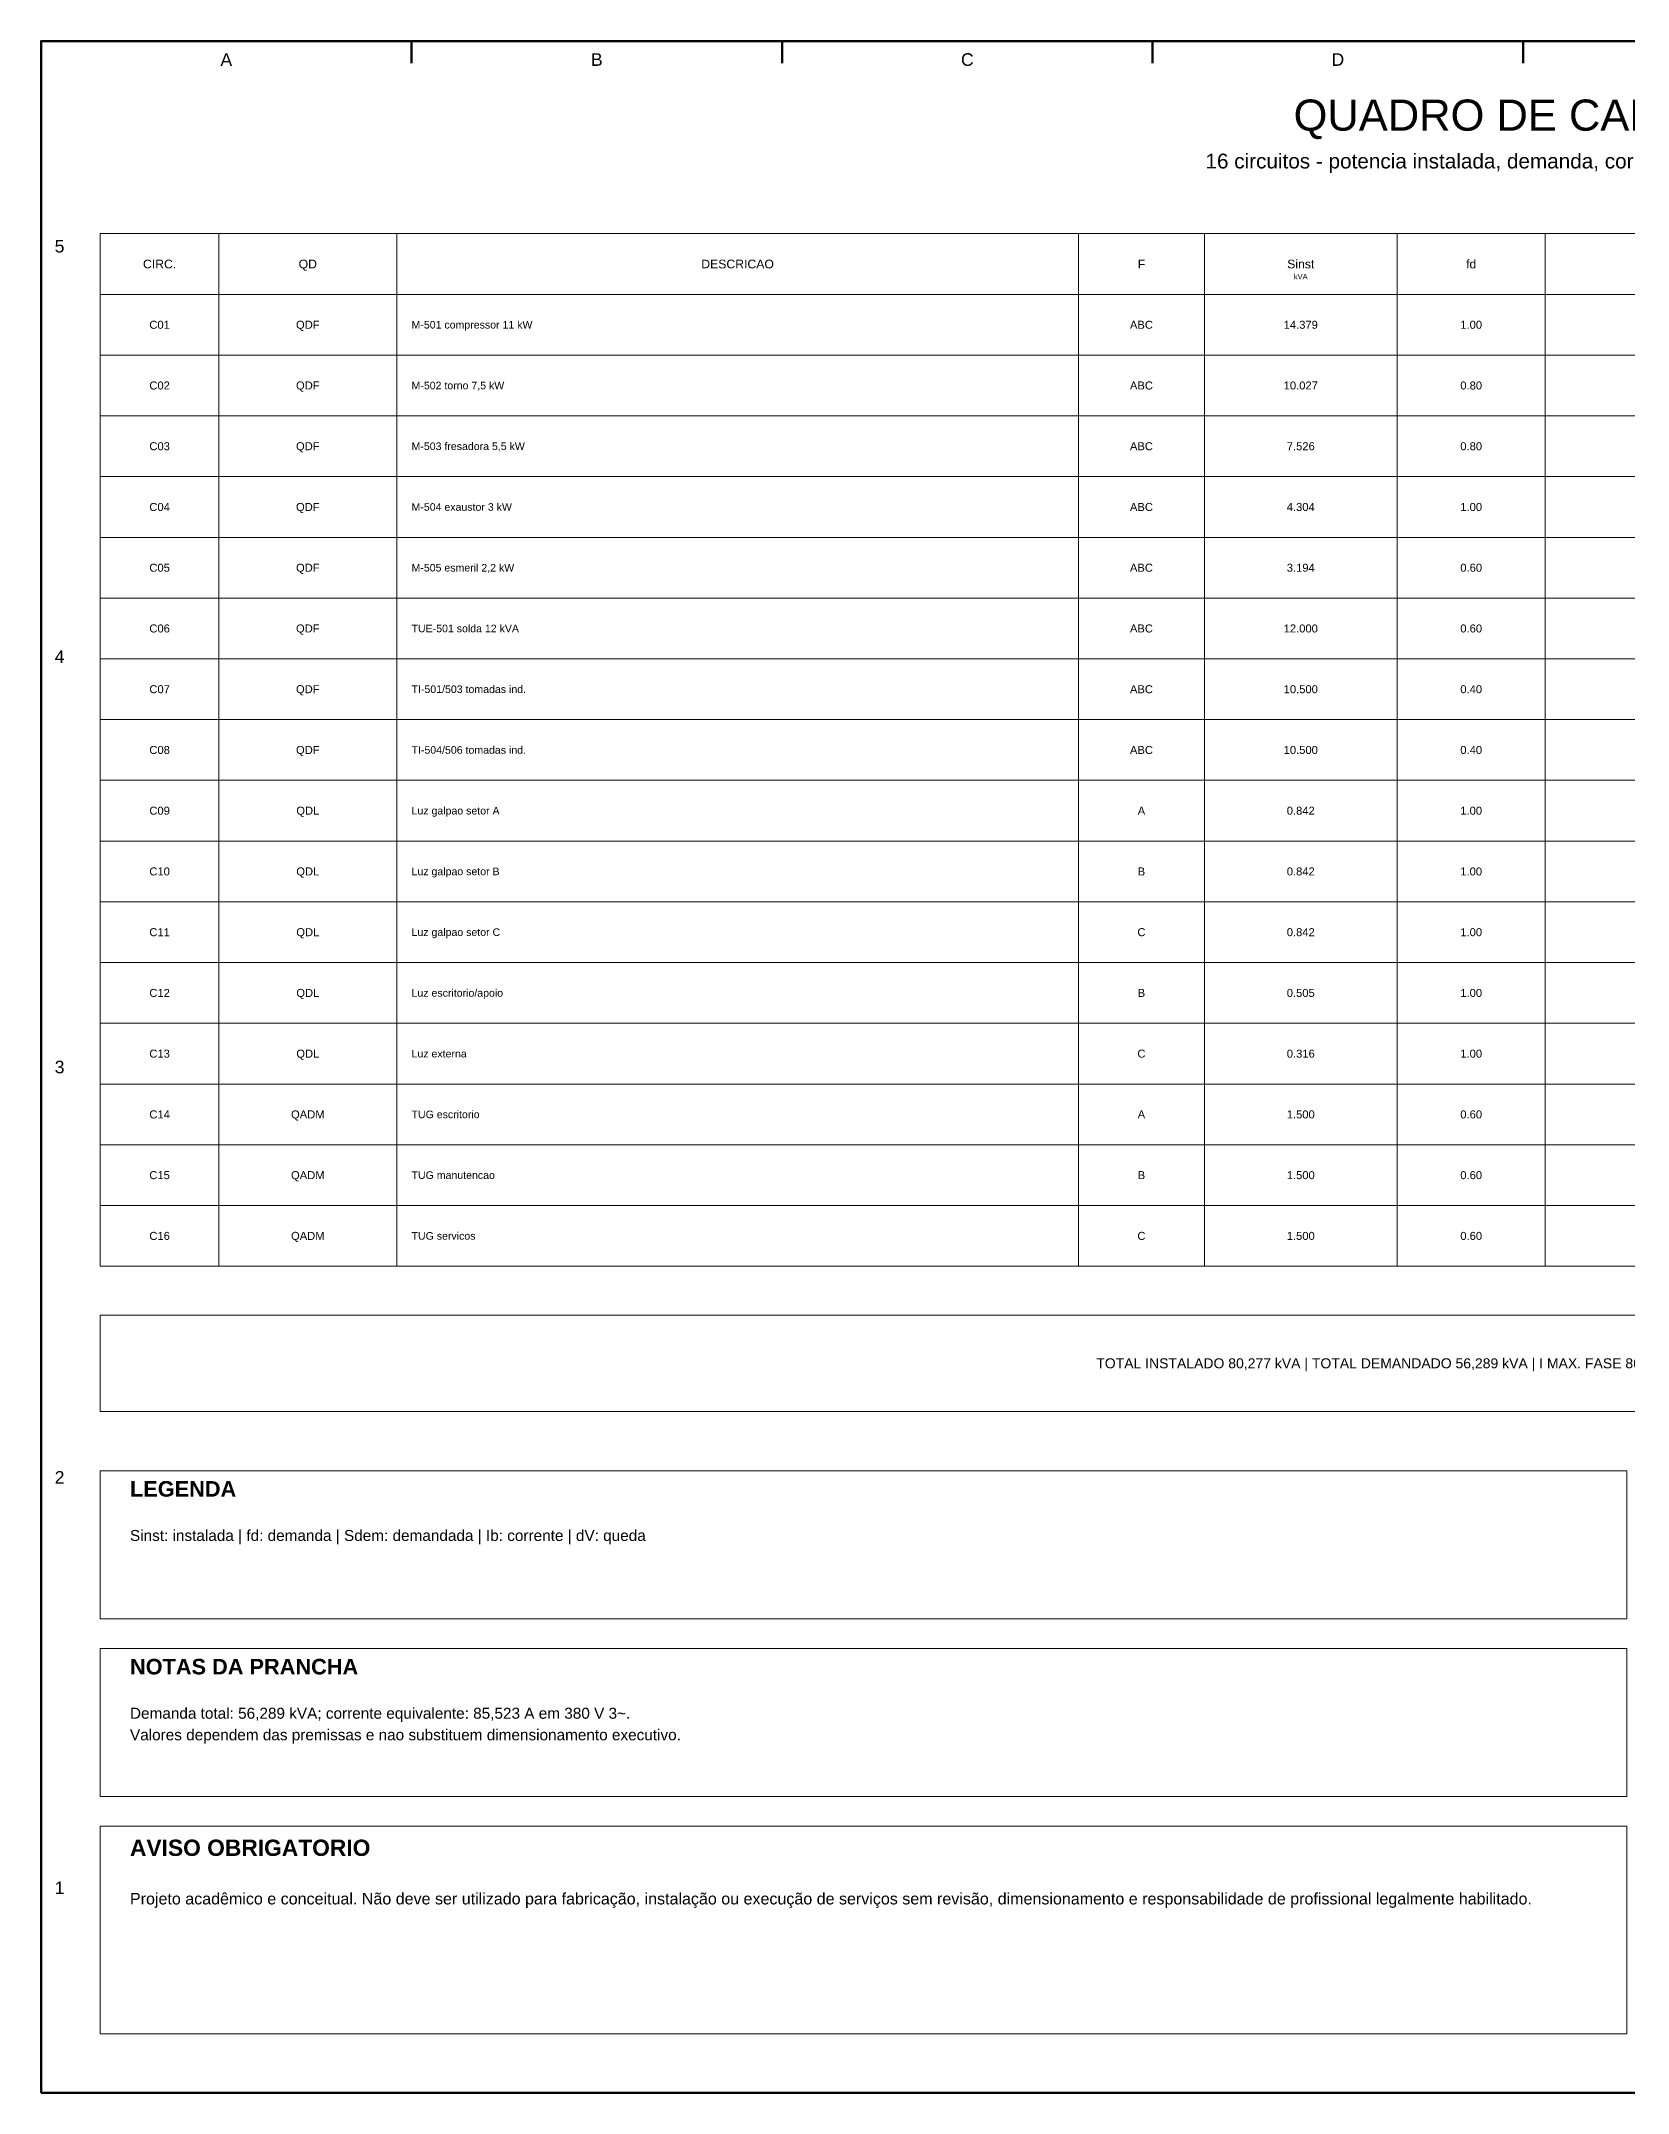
# Model space of a CAD drawing. Header units: millimetres. Extents: x 10 to 410, y 10 to 287.
# Drawn here: x 10 to 224.2, y 10 to 287 of the extents above; entities that cross this region are included whole.
import ezdxf
from ezdxf.enums import TextEntityAlignment as Align

# ---------------------------------------------------------------- set-up
doc = ezdxf.new("R2010")
doc.units = ezdxf.units.MM
for name, color, linetype, lineweight in [('00_MOLDURA', 7, 'CONTINUOUS', 50), ('02_TEXTO', 7, 'CONTINUOUS', 18), ('12_LEGENDA', 7, 'CONTINUOUS', 18), ('13_NOTAS', 7, 'CONTINUOUS', 18)]:
    doc.layers.add(name, color=color, linetype=linetype, lineweight=lineweight)
doc.styles.add('PORTFOLIO_TEXTO', font='arial.ttf')
doc.styles.add('PORTFOLIO_TITULO', font='arialbd.ttf', dxfattribs={"width": 0.92})

msp = doc.modelspace()

# ---------------------------------------------------------------- linework, layer by layer
at = {"layer": '00_MOLDURA'}
for p, q in [((60, 287), (60, 284)), ((110, 287), (110, 284)), ((160, 287), (160, 284)), ((210, 287), (210, 284))]:
    msp.add_line(p, q, dxfattribs=at)
msp.add_lwpolyline([(10, 10), (410, 10), (410, 287), (10, 287)], close=True, dxfattribs=at)
at = {"layer": '12_LEGENDA'}
for p, q in [((34, 121.6), (34, 261)), ((58, 121.6), (58, 261)), ((150, 121.6), (150, 261)), ((167, 121.6), (167, 261)), ((193, 121.6), (193, 261)), ((213, 121.6), (213, 261)), ((18, 252.8), (329, 252.8)), ((18, 244.6), (329, 244.6)), ((18, 236.4), (329, 236.4)), ((18, 228.2), (329, 228.2)), ((18, 220), (329, 220)), ((18, 211.8), (329, 211.8)), ((18, 203.6), (329, 203.6)), ((18, 195.4), (329, 195.4)), ((18, 187.2), (329, 187.2)), ((18, 179), (329, 179)), ((18, 170.8), (329, 170.8)), ((18, 162.6), (329, 162.6)), ((18, 154.4), (329, 154.4)), ((18, 146.2), (329, 146.2)), ((18, 138), (329, 138)), ((18, 129.8), (329, 129.8))]:
    msp.add_line(p, q, dxfattribs=at)
for points in [[(18, 121.6), (329, 121.6), (329, 261), (18, 261)], [(18, 74), (224, 74), (224, 94), (18, 94)]]:
    msp.add_lwpolyline(points, close=True, dxfattribs=at)
at = {"layer": '13_NOTAS'}
for points in [[(18, 102), (402, 102), (402, 115), (18, 115)], [(18, 50), (224, 50), (224, 70), (18, 70)], [(18, 18), (224, 18), (224, 46), (18, 46)]]:
    msp.add_lwpolyline(points, close=True, dxfattribs=at)

# ---------------------------------------------------------------- texts
at = {"layer": '00_MOLDURA', "style": 'PORTFOLIO_TEXTO'}
for s, p in [('A', (35, 284.5)), ('B', (85, 284.5)), ('C', (135, 284.5)), ('D', (185, 284.5)), ('5', (12.5, 259.3)), ('4', (12.5, 203.9)), ('3', (12.5, 148.5)), ('2', (12.5, 93.1)), ('1', (12.5, 37.7))]:
    msp.add_text(s, height=1.7, dxfattribs=at).set_placement(p, align=Align.MIDDLE_CENTER)
at = {"layer": '02_TEXTO', "style": 'PORTFOLIO_TEXTO'}
for s, height, p in [('QUADRO DE CARGAS', 4.2, (210, 277)), ('16 circuitos - potencia instalada, demanda, corrente, cabo e protecao', 2, (210, 270.8))]:
    msp.add_text(s, height=height, dxfattribs=at).set_placement(p, align=Align.MIDDLE_CENTER)
for s, p in [('M-501 compressor 11 kW', (60, 248.7)), ('M-502 torno 7,5 kW', (60, 240.5)), ('M-503 fresadora 5,5 kW', (60, 232.3)), ('M-504 exaustor 3 kW', (60, 224.1)), ('M-505 esmeril 2,2 kW', (60, 215.9)), ('TUE-501 solda 12 kVA', (60, 207.7)), ('TI-501/503 tomadas ind.', (60, 199.5)), ('TI-504/506 tomadas ind.', (60, 191.3)), ('Luz galpao setor A', (60, 183.1)), ('Luz galpao setor B', (60, 174.9)), ('Luz galpao setor C', (60, 166.7)), ('Luz escritorio/apoio', (60, 158.5)), ('Luz externa', (60, 150.3)), ('TUG escritorio', (60, 142.1)), ('TUG manutencao', (60, 133.9)), ('TUG servicos', (60, 125.7))]:
    msp.add_text(s, height=1.02, dxfattribs=at).set_placement(p, align=Align.MIDDLE_LEFT)
at = {"layer": '12_LEGENDA', "style": 'PORTFOLIO_TEXTO'}
for s, height, p in [('CIRC.', 1.18, (26, 256.9)), ('QD', 1.18, (46, 256.9)), ('DESCRICAO', 1.18, (104, 256.9)), ('F', 1.18, (158.5, 256.9)), ('Sinst', 1.18, (180, 256.9)), ('kVA', 0.72, (180, 255.2)), ('fd', 1.18, (203, 256.9)), ('C01', 1.08, (26, 248.7)), ('QDF', 1.08, (46, 248.7)), ('ABC', 1.08, (158.5, 248.7)), ('14.379', 1.08, (180, 248.7)), ('1.00', 1.08, (203, 248.7)), ('C02', 1.08, (26, 240.5)), ('QDF', 1.08, (46, 240.5)), ('ABC', 1.08, (158.5, 240.5)), ('10.027', 1.08, (180, 240.5)), ('0.80', 1.08, (203, 240.5)), ('C03', 1.08, (26, 232.3)), ('QDF', 1.08, (46, 232.3)), ('ABC', 1.08, (158.5, 232.3)), ('7.526', 1.08, (180, 232.3)), ('0.80', 1.08, (203, 232.3)), ('C04', 1.08, (26, 224.1)), ('QDF', 1.08, (46, 224.1)), ('ABC', 1.08, (158.5, 224.1)), ('4.304', 1.08, (180, 224.1)), ('1.00', 1.08, (203, 224.1)), ('C05', 1.08, (26, 215.9)), ('QDF', 1.08, (46, 215.9)), ('ABC', 1.08, (158.5, 215.9)), ('3.194', 1.08, (180, 215.9)), ('0.60', 1.08, (203, 215.9)), ('C06', 1.08, (26, 207.7)), ('QDF', 1.08, (46, 207.7)), ('ABC', 1.08, (158.5, 207.7)), ('12.000', 1.08, (180, 207.7)), ('0.60', 1.08, (203, 207.7)), ('C07', 1.08, (26, 199.5)), ('QDF', 1.08, (46, 199.5)), ('ABC', 1.08, (158.5, 199.5)), ('10.500', 1.08, (180, 199.5)), ('0.40', 1.08, (203, 199.5)), ('C08', 1.08, (26, 191.3)), ('QDF', 1.08, (46, 191.3)), ('ABC', 1.08, (158.5, 191.3)), ('10.500', 1.08, (180, 191.3)), ('0.40', 1.08, (203, 191.3)), ('C09', 1.08, (26, 183.1)), ('QDL', 1.08, (46, 183.1)), ('A', 1.08, (158.5, 183.1)), ('0.842', 1.08, (180, 183.1)), ('1.00', 1.08, (203, 183.1)), ('C10', 1.08, (26, 174.9)), ('QDL', 1.08, (46, 174.9)), ('B', 1.08, (158.5, 174.9)), ('0.842', 1.08, (180, 174.9)), ('1.00', 1.08, (203, 174.9)), ('C11', 1.08, (26, 166.7)), ('QDL', 1.08, (46, 166.7)), ('C', 1.08, (158.5, 166.7)), ('0.842', 1.08, (180, 166.7)), ('1.00', 1.08, (203, 166.7)), ('C12', 1.08, (26, 158.5)), ('QDL', 1.08, (46, 158.5)), ('B', 1.08, (158.5, 158.5)), ('0.505', 1.08, (180, 158.5)), ('1.00', 1.08, (203, 158.5)), ('C13', 1.08, (26, 150.3)), ('QDL', 1.08, (46, 150.3)), ('C', 1.08, (158.5, 150.3)), ('0.316', 1.08, (180, 150.3)), ('1.00', 1.08, (203, 150.3)), ('C14', 1.08, (26, 142.1)), ('QADM', 1.08, (46, 142.1)), ('A', 1.08, (158.5, 142.1)), ('1.500', 1.08, (180, 142.1)), ('0.60', 1.08, (203, 142.1)), ('C15', 1.08, (26, 133.9)), ('QADM', 1.08, (46, 133.9)), ('B', 1.08, (158.5, 133.9)), ('1.500', 1.08, (180, 133.9)), ('0.60', 1.08, (203, 133.9)), ('C16', 1.08, (26, 125.7)), ('QADM', 1.08, (46, 125.7)), ('C', 1.08, (158.5, 125.7)), ('1.500', 1.08, (180, 125.7)), ('0.60', 1.08, (203, 125.7))]:
    msp.add_text(s, height=height, dxfattribs=at).set_placement(p, align=Align.MIDDLE_CENTER)
at = {"layer": '12_LEGENDA', "style": 'PORTFOLIO_TITULO'}
msp.add_text('LEGENDA', height=2.1, dxfattribs=at).set_placement((22, 90.5))
at = {"layer": '12_LEGENDA', "insert": (22, 86), "char_height": 1.48, "width": 198, "attachment_point": 1, "line_spacing_factor": 1.18, "style": 'PORTFOLIO_TEXTO'}
msp.add_mtext('Sinst: instalada | fd: demanda | Sdem: demandada | Ib: corrente | dV: queda', dxfattribs=at)
at = {"layer": '13_NOTAS', "style": 'PORTFOLIO_TEXTO'}
msp.add_text('TOTAL INSTALADO 80,277 kVA | TOTAL DEMANDADO 56,289 kVA | I MAX. FASE 86,550 A | DJ-G 100 A | AL-QGBT 4x50+PE25 mm2', height=1.35, dxfattribs=at).set_placement((210, 108.5), align=Align.MIDDLE_CENTER)
at = {"layer": '13_NOTAS', "style": 'PORTFOLIO_TITULO'}
for s, height, p in [('NOTAS DA PRANCHA', 2.1, (22, 66.5)), ('AVISO OBRIGATORIO', 2.2, (22, 42))]:
    msp.add_text(s, height=height, dxfattribs=at).set_placement(p)
at = {"layer": '13_NOTAS', "width": 198, "attachment_point": 1, "line_spacing_factor": 1.18, "style": 'PORTFOLIO_TEXTO'}
for s, insert, char_height in [('Demanda total: 56,289 kVA; corrente equivalente: 85,523 A em 380 V 3~.\\PValores dependem das premissas e nao substituem dimensionamento executivo.', (22, 62), 1.48), ('Projeto acadêmico e conceitual. Não deve ser utilizado para fabricação, instalação ou execução de serviços sem revisão, dimensionamento e responsabilidade de profissional legalmente habilitado.', (22, 37), 1.55)]:
    msp.add_mtext(s, dxfattribs=dict(at, insert=insert, char_height=char_height))

doc.saveas('drawing.dxf')
